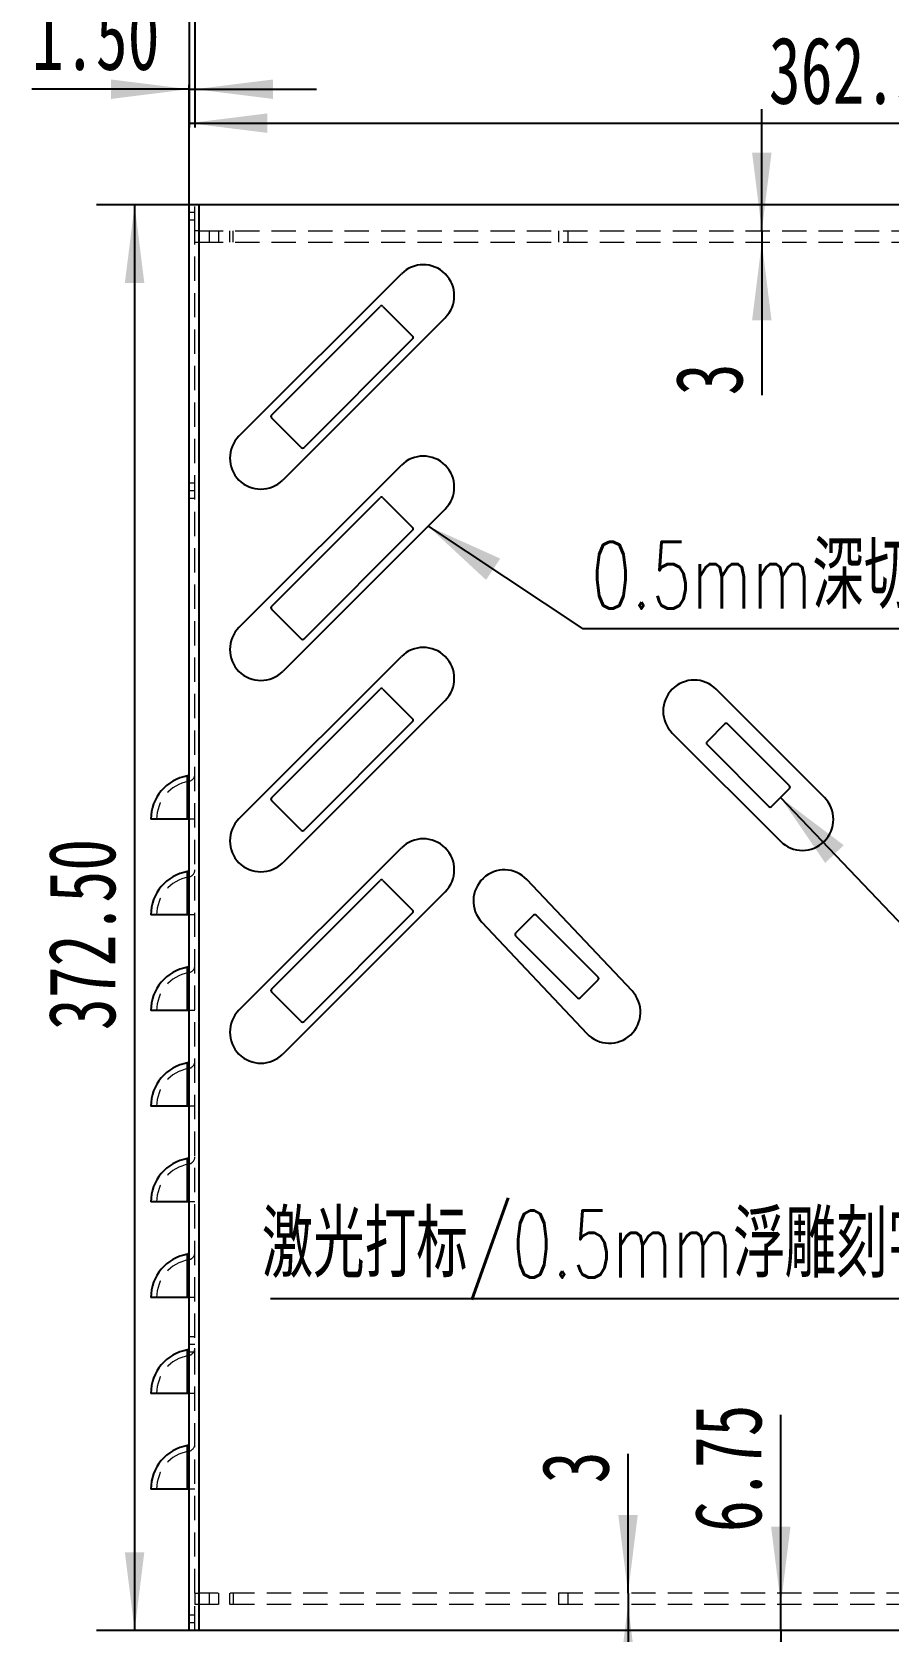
# Model space of a CAD drawing. Header units: millimetres. Extents: x 0 to 210, y 0 to 306.
# Drawn here: x 115.8 to 160.6, y 167.1 to 250.7 of the extents above; entities that cross this region are included whole.
import ezdxf

# ---------------------------------------------------------------- set-up
doc = ezdxf.new("R2010")
doc.units = ezdxf.units.MM
doc.linetypes.add('HIDDEN', pattern=[1.905, 1.27, -0.635])
doc.layers.add('图纸格式', color=7, linetype='Continuous')
doc.styles.add('SLDTEXTSTYLE0', font='TXT', dxfattribs={"width": 0.7, "bigfont": 'bigfont'})
doc.styles.add('SLDTEXTSTYLE5', font='TXT', dxfattribs={"width": 0.7})
doc.dimstyles.new('SLDDIMSTYLE0', dxfattribs={"dimtxt": 3.5, "dimasz": 4.08, "dimexe": 0, "dimexo": 0.0625, "dimgap": 0.875, "dimtad": 2, "dimlfac": 5, "dimrnd": 1e-09, "dimzin": 4, "dimdsep": 46, "dimtxsty": 'SLDTEXTSTYLE5', "dimsah": 1, "dimcen": 0.09, "dimadec": 0, "dimazin": 1, "dimtfac": 1, "dimtofl": 0, "dimtmove": 0, "dimatfit": 3, "dimfxl": 0, "dimfrac": 2, "dimtolj": 1, "dimtzin": 12, "dimarcsym": 0})
doc.dimstyles.new('SLDDIMSTYLE1', dxfattribs={"dimtxt": 3.5, "dimasz": 4.08, "dimexe": 0, "dimexo": 0.0625, "dimgap": 0.875, "dimtad": 2, "dimlfac": 5, "dimrnd": 1e-09, "dimzin": 12, "dimdsep": 46, "dimtxsty": 'SLDTEXTSTYLE5', "dimsah": 1, "dimcen": 0.09, "dimadec": 0, "dimazin": 3, "dimtfac": 1, "dimtmove": 0, "dimatfit": 0, "dimfxl": 0, "dimfrac": 2, "dimtolj": 1, "dimtzin": 12, "dimarcsym": 0})
doc.dimstyles.new('SLDDIMSTYLE2', dxfattribs={"dimtxt": 0.18, "dimasz": 4.08, "dimexe": 0, "dimexo": 0.0625, "dimgap": 0, "dimtad": 0, "dimtih": 1, "dimtoh": 1, "dimdec": 0, "dimrnd": 1e-09, "dimzin": 0, "dimdsep": 46, "dimtxsty": 'Standard', "dimsah": 1, "dimcen": 0.09, "dimadec": 0, "dimazin": 0, "dimtfac": 4.08, "dimtdec": 0, "dimtofl": 0, "dimtmove": 0, "dimatfit": 3, "dimfxl": 0, "dimfrac": 2, "dimtolj": 1, "dimtzin": 0, "dimarcsym": 0})
doc.dimstyles.new('SLDDIMSTYLE3', dxfattribs={"dimtxt": 3.5, "dimasz": 4.08, "dimexe": 0, "dimexo": 0.0625, "dimgap": 0.875, "dimtad": 2, "dimlfac": 5, "dimrnd": 1e-09, "dimzin": 4, "dimdsep": 46, "dimtxsty": 'SLDTEXTSTYLE5', "dimsah": 1, "dimcen": 0.09, "dimadec": 0, "dimazin": 1, "dimtfac": 1, "dimtmove": 0, "dimatfit": 0, "dimfxl": 0, "dimfrac": 2, "dimtolj": 1, "dimtzin": 12, "dimarcsym": 0})

# ---------------------------------------------------------------- blocks, each defined once
blk = doc.blocks.new('_D')
at = {"layer": '图纸格式'}
for p, q in [((124.025, 241.641), (124.025, 247.913)), ((196.525, 241.641), (196.525, 247.913)), ((124.025, 245.913), (196.525, 245.913))]:
    blk.add_line(p, q, dxfattribs=at)
for points in [[(124.025, 245.913), (128.105, 245.405), (128.105, 246.421)], [(196.525, 245.913), (192.445, 246.421), (192.445, 245.405)]]:
    blk.add_solid(points, dxfattribs=at)
at = {"layer": '图纸格式', "insert": (154.312, 250.424), "char_height": 3.5, "attachment_point": 1, "style": 'SLDTEXTSTYLE5'}
blk.add_mtext('362.50', dxfattribs=at)
blk = doc.blocks.new('_D_1')
at = {"layer": '图纸格式'}
for p, q in [((124.025, 241.641), (119.174, 241.641)), ((121.174, 241.641), (121.174, 167.141)), ((124.025, 167.141), (119.174, 167.141))]:
    blk.add_line(p, q, dxfattribs=at)
for points in [[(121.174, 241.641), (120.666, 237.561), (121.682, 237.561)], [(121.174, 167.141), (121.682, 171.221), (120.666, 171.221)]]:
    blk.add_solid(points, dxfattribs=at)
at = {"layer": '图纸格式', "insert": (116.663, 198.51), "char_height": 3.5, "attachment_point": 1, "rotation": 90, "style": 'SLDTEXTSTYLE5'}
blk.add_mtext('372.50', dxfattribs=at)
blk = doc.blocks.new('_D_3')
at = {"layer": '图纸格式'}
for p, q in [((153.948, 240.291), (153.948, 246.641)), ((153.948, 240.291), (153.948, 239.691)), ((153.948, 239.691), (153.948, 231.691))]:
    blk.add_line(p, q, dxfattribs=at)
for points in [[(153.948, 240.291), (154.456, 244.371), (153.44, 244.371)], [(153.948, 239.691), (153.44, 235.611), (154.456, 235.611)]]:
    blk.add_solid(points, dxfattribs=at)
at = {"layer": '图纸格式', "insert": (149.436, 231.691), "char_height": 3.5, "attachment_point": 1, "rotation": 90, "style": 'SLDTEXTSTYLE5'}
blk.add_mtext('3', dxfattribs=at)
blk = doc.blocks.new('_D_4')
at = {"layer": '图纸格式'}
for p, q in [((154.94, 168.491), (154.94, 178.409)), ((154.94, 167.141), (154.94, 168.491)), ((154.94, 167.141), (154.94, 160.791))]:
    blk.add_line(p, q, dxfattribs=at)
for points in [[(154.94, 168.491), (155.448, 172.571), (154.432, 172.571)], [(154.94, 167.141), (154.432, 163.061), (155.448, 163.061)]]:
    blk.add_solid(points, dxfattribs=at)
at = {"layer": '图纸格式', "insert": (150.428, 172.279), "char_height": 3.5, "attachment_point": 1, "rotation": 90, "style": 'SLDTEXTSTYLE5'}
blk.add_mtext('6.75', dxfattribs=at)
blk = doc.blocks.new('_D_5')
at = {"layer": '图纸格式'}
for p, q in [((146.957, 169.091), (146.957, 176.366)), ((146.957, 169.091), (146.957, 168.491)), ((146.957, 168.491), (146.957, 162.141))]:
    blk.add_line(p, q, dxfattribs=at)
for points in [[(146.957, 169.091), (147.465, 173.171), (146.449, 173.171)], [(146.957, 168.491), (146.449, 164.411), (147.465, 164.411)]]:
    blk.add_solid(points, dxfattribs=at)
at = {"layer": '图纸格式', "insert": (142.446, 174.83), "char_height": 3.5, "attachment_point": 1, "rotation": 90, "style": 'SLDTEXTSTYLE5'}
blk.add_mtext('3', dxfattribs=at)
blk = doc.blocks.new('SW_NOTE_0_1')
at = {"layer": '图纸格式', "color": 0}
blk.add_line((-34.454, 0), (0, 0), dxfattribs=at)
at = {"layer": '图纸格式', "color": 0, "insert": (-34.926, 4.596), "char_height": 3.5, "attachment_point": 1, "style": 'SLDTEXTSTYLE0'}
blk.add_mtext('激光打标/0.5mm浮雕刻字', dxfattribs=at)
blk = doc.blocks.new('SW_NOTE_0_3')
at = {"layer": '图纸格式', "color": 0}
blk.add_line((16.987, 0), (0, 0), dxfattribs=at)
at = {"layer": '图纸格式', "color": 0, "insert": (0.432, 4.547), "char_height": 3.5, "attachment_point": 1, "style": 'SLDTEXTSTYLE0'}
blk.add_mtext('0.5mm深切除', dxfattribs=at)
blk = doc.blocks.new('_D_7')
at = {"layer": '图纸格式'}
for p, q in [((124.025, 251.319), (124.025, 245.687)), ((124.325, 251.319), (124.325, 245.687)), ((124.025, 247.687), (115.812, 247.687)), ((124.025, 247.687), (124.325, 247.687)), ((124.325, 247.687), (130.675, 247.687))]:
    blk.add_line(p, q, dxfattribs=at)
for points in [[(124.025, 247.687), (119.945, 248.195), (119.945, 247.179)], [(124.325, 247.687), (128.405, 247.179), (128.405, 248.195)]]:
    blk.add_solid(points, dxfattribs=at)
at = {"layer": '图纸格式', "insert": (115.812, 252.198), "char_height": 3.5, "attachment_point": 1, "style": 'SLDTEXTSTYLE5'}
blk.add_mtext('1.50', dxfattribs=at)

msp = doc.modelspace()

# ---------------------------------------------------------------- linework, layer by layer
at = {"color": 7, "linetype": 'Continuous', "lineweight": 25}
for p, q in [((124.02494397, 167.14058668), (124.02494397, 241.64058668)), ((124.52494397, 241.64058668), (124.02494397, 241.64058668)), ((196.02536459, 241.64058668), (124.52494397, 241.64058668)), ((124.52494397, 241.64058668), (124.52494397, 167.14058668)), ((126.62723982, 229.55264129), (135.11252119, 238.03792267)), ((128.32751631, 230.65986156), (134.00530092, 236.33764617)), ((134.14672228, 236.33764617), (135.70327067, 234.78109778)), ((137.40354716, 235.7468967), (128.91826579, 227.26161532)), ((135.70327067, 234.63967643), (130.02548606, 228.96189182)), ((129.8840647, 228.96189182), (128.32751631, 230.51844021)), ((126.62723982, 219.55264129), (135.11252119, 228.03792267)), ((128.32751631, 220.65986156), (134.00530092, 226.33764617)), ((134.14672228, 226.33764617), (135.70327067, 224.78109778)), ((137.40354716, 225.7468967), (128.91826579, 217.26161532)), ((135.70327067, 224.63967643), (130.02548606, 218.96189182)), ((129.8840647, 218.96189182), (128.32751631, 220.51844021)), ((126.62723982, 209.55264129), (135.11252119, 218.03792267)), ((128.32751631, 210.65986156), (134.00530092, 216.33764617)), ((137.40354716, 215.7468967), (128.91826579, 207.26161532)), ((134.14672228, 216.33764617), (135.70327067, 214.78109778)), ((157.21525451, 210.67409172), (151.55918915, 216.33173475)), ((135.70327067, 214.63967643), (130.02548606, 208.96189182)), ((152.02136566, 214.51395284), (151.08515628, 213.57774346)), ((155.39794196, 211.2787979), (152.16278701, 214.51395284)), ((149.26784373, 214.04102828), (154.92390908, 208.38338525)), ((151.08515628, 213.43632211), (154.32031122, 210.20116716)), ((123.94161064, 209.5308366), (123.94161064, 211.79866719)), ((154.46173258, 210.20116716), (155.39794196, 211.13737654)), ((129.8840647, 208.96189182), (128.32751631, 210.51844021)), ((123.94161064, 209.5308366), (122.02494397, 209.5308366)), ((124.02494397, 209.5308366), (123.94161064, 209.5308366)), ((126.62723982, 199.55264129), (135.11252119, 208.03792267)), ((123.94161064, 204.5308366), (123.94161064, 206.79866719)), ((128.32751631, 200.65986156), (134.00530092, 206.33764617)), ((137.40354716, 205.7468967), (128.91826579, 197.26161532)), ((134.14672228, 206.33764617), (135.70327067, 204.78109778)), ((147.16467452, 200.55961698), (141.67497859, 206.37882987)), ((123.94161064, 204.5308366), (122.02494397, 204.5308366)), ((124.02494397, 204.5308366), (123.94161064, 204.5308366)), ((135.70327067, 204.63967643), (130.02548606, 198.96189182)), ((139.31819737, 204.15550302), (144.8078933, 198.33629013)), ((142.02125249, 204.51395284), (141.08504311, 203.57774346)), ((145.39782879, 201.2787979), (142.16267384, 204.51395284)), ((141.08504311, 203.43632211), (144.32019805, 200.20116716)), ((123.94161064, 199.5308366), (123.94161064, 201.79866719)), ((144.46161941, 200.20116716), (145.39782879, 201.13737654)), ((129.8840647, 198.96189182), (128.32751631, 200.51844021)), ((123.94161064, 199.5308366), (122.02494397, 199.5308366)), ((124.02494397, 199.5308366), (123.94161064, 199.5308366)), ((123.94161064, 194.5308366), (123.94161064, 196.79866719)), ((123.94161064, 194.5308366), (122.02494397, 194.5308366)), ((124.02494397, 194.5308366), (123.94161064, 194.5308366)), ((123.94161064, 189.5308366), (123.94161064, 191.79866719)), ((123.94161064, 189.5308366), (122.02494397, 189.5308366)), ((124.02494397, 189.5308366), (123.94161064, 189.5308366)), ((123.94161064, 184.5308366), (123.94161064, 186.79866719)), ((123.94161064, 184.5308366), (122.02494397, 184.5308366)), ((124.02494397, 184.5308366), (123.94161064, 184.5308366)), ((123.94161064, 179.5308366), (123.94161064, 181.79866719)), ((123.94161064, 179.5308366), (122.02494397, 179.5308366)), ((124.02494397, 179.5308366), (123.94161064, 179.5308366)), ((123.94161064, 174.5308366), (123.94161064, 176.79866719)), ((123.94161064, 174.5308366), (122.02494397, 174.5308366)), ((124.02494397, 174.5308366), (123.94161064, 174.5308366)), ((124.52494397, 167.14058668), (124.02494397, 167.14058668)), ((196.02536459, 167.14058668), (124.52494397, 167.14058668))]:
    msp.add_line(p, q, dxfattribs=at)
at = {"color": 7, "linetype": 'HIDDEN', "lineweight": 18}
for p, q in [((124.32494397, 241.25004864), (124.02494397, 241.25004864)), ((124.32494397, 240.85016613), (124.02494397, 240.85016613)), ((124.32494397, 240.29058668), (124.32494397, 241.64058668)), ((124.52494397, 240.29058668), (124.32494397, 240.29058668)), ((124.32494397, 239.69058668), (124.32494397, 240.29058668)), ((124.52494397, 240.29058668), (196.02536459, 240.29058668)), ((125.07494397, 240.29058668), (125.07494397, 239.69058668)), ((125.57494397, 239.69058668), (125.57494397, 240.29058668)), ((126.12494397, 240.29058668), (126.12494397, 239.69058668)), ((126.32494397, 239.69058668), (126.32494397, 240.29058668)), ((143.32515428, 240.29058668), (143.32515428, 239.69058668)), ((143.82515428, 239.69058668), (143.82515428, 240.29058668)), ((124.32494397, 169.09058668), (124.32494397, 239.69058668)), ((124.32494397, 239.69058668), (124.52494397, 239.69058668)), ((124.52494397, 239.69058668), (196.02536459, 239.69058668)), ((124.32494397, 227.09058668), (124.02494397, 227.09058668)), ((124.32494397, 226.69058668), (124.02494397, 226.69058668)), ((124.32494397, 226.29058668), (124.02494397, 226.29058668)), ((123.99161064, 209.5308366), (123.99161064, 211.5028632)), ((124.32494397, 209.5308366), (124.02494397, 209.5308366)), ((123.99161064, 204.5308366), (123.99161064, 206.5028632)), ((124.32494397, 204.5308366), (124.02494397, 204.5308366)), ((123.99161064, 199.5308366), (123.99161064, 201.5028632)), ((124.32494397, 199.5308366), (124.02494397, 199.5308366)), ((123.99161064, 194.5308366), (123.99161064, 196.5028632)), ((124.32494397, 194.5308366), (124.02494397, 194.5308366)), ((123.99161064, 189.5308366), (123.99161064, 191.5028632)), ((124.32494397, 189.5308366), (124.02494397, 189.5308366)), ((123.99161064, 184.5308366), (123.99161064, 186.5028632)), ((124.32494397, 184.5308366), (124.02494397, 184.5308366)), ((124.32494397, 182.49058668), (124.02494397, 182.49058668)), ((123.99161064, 179.5308366), (123.99161064, 181.5028632)), ((124.32494397, 182.09058668), (124.02494397, 182.09058668)), ((124.32494397, 181.69058668), (124.02494397, 181.69058668)), ((124.32494397, 179.5308366), (124.02494397, 179.5308366)), ((123.99161064, 174.5308366), (123.99161064, 176.5028632)), ((124.32494397, 174.5308366), (124.02494397, 174.5308366)), ((124.32494397, 169.09058668), (124.52494397, 169.09058668)), ((124.32494397, 169.09058668), (124.32494397, 168.49058668)), ((196.02536459, 169.09058668), (124.52494397, 169.09058668)), ((125.07494397, 169.09058668), (125.07494397, 168.49058668)), ((125.57494397, 168.49058668), (125.57494397, 169.09058668)), ((126.12494397, 169.09058668), (126.12494397, 168.49058668)), ((126.32494397, 169.09058668), (126.32494397, 168.49058668)), ((143.32515428, 169.09058668), (143.32515428, 168.49058668)), ((143.82515428, 168.49058668), (143.82515428, 169.09058668)), ((124.52494397, 168.49058668), (124.32494397, 168.49058668)), ((124.32494397, 167.14058668), (124.32494397, 168.49058668)), ((196.02536459, 168.49058668), (124.52494397, 168.49058668)), ((124.32494397, 167.93100723), (124.02494397, 167.93100723)), ((124.32494397, 167.53112472), (124.02494397, 167.53112472))]:
    msp.add_line(p, q, dxfattribs=at)
at = {"color": 7, "linetype": 'Continuous', "lineweight": 25}
for centre, radius, start, end in [((136.25803418, 236.89240968), 1.62, 315, 135), ((134.0760116, 236.26693549), 0.1, 45, 135), ((135.63255999, 234.7103871), 0.1, 315, 45), ((128.39822699, 230.58915088), 0.1, 135, 225), ((127.7727528, 228.40712831), 1.62, 135, 315), ((129.95477538, 229.03260249), 0.1, 225, 315), ((136.25803418, 226.89240968), 1.62, 315, 135), ((134.0760116, 226.26693549), 0.1, 45, 135), ((135.63255999, 224.7103871), 0.1, 315, 45), ((128.39822699, 220.58915088), 0.1, 135, 225), ((127.7727528, 218.40712831), 1.62, 135, 315), ((129.95477538, 219.03260249), 0.1, 225, 315), ((136.25803418, 216.89240968), 1.62, 315, 135), ((150.41351644, 215.18638152), 1.62, 44.992010231, 224.992010231), ((134.0760116, 216.26693549), 0.1, 45, 135), ((135.63255999, 214.7103871), 0.1, 315, 45), ((152.09207633, 214.44324216), 0.1, 45, 135), ((151.15586696, 213.50703278), 0.1, 135, 225), ((124.32494397, 209.5308366), 2.3, 99.5940682269, 180), ((123.92494397, 211.89726852), 0.1, 279.5940682269, 0), ((155.32723128, 211.20808722), 0.1, 315, 45), ((128.39822699, 210.58915088), 0.1, 135, 225), ((154.3910219, 210.27187784), 0.1, 225, 315), ((156.0695818, 209.52873849), 1.62, 224.992010231, 44.992010231), ((127.7727528, 208.40712831), 1.62, 135, 315), ((129.95477538, 209.03260249), 0.1, 225, 315), ((136.25803418, 206.89240968), 1.62, 315, 135), ((124.32494397, 204.5308366), 2.3, 99.5940682269, 180), ((123.92494397, 206.89726852), 0.1, 279.5940682269, 0), ((140.49658798, 205.26716645), 1.62, 43.3309980475, 223.3309980475), ((134.0760116, 206.26693549), 0.1, 45, 135), ((135.63255999, 204.7103871), 0.1, 315, 45), ((142.09196316, 204.44324216), 0.1, 45, 135), ((141.15575379, 203.50703278), 0.1, 135, 225), ((124.32494397, 199.5308366), 2.3, 99.5940682269, 180), ((123.92494397, 201.89726852), 0.1, 279.5940682269, 0), ((145.32711811, 201.20808722), 0.1, 315, 45), ((128.39822699, 200.58915088), 0.1, 135, 225), ((144.39090873, 200.27187784), 0.1, 225, 315), ((145.98628391, 199.44795356), 1.62, 223.3309980475, 43.3309980475), ((127.7727528, 198.40712831), 1.62, 135, 315), ((129.95477538, 199.03260249), 0.1, 225, 315), ((124.32494397, 194.5308366), 2.3, 99.5940682269, 180), ((123.92494397, 196.89726852), 0.1, 279.5940682269, 0), ((124.32494397, 189.5308366), 2.3, 99.5940682269, 180), ((123.92494397, 191.89726852), 0.1, 279.5940682269, 0), ((124.32494397, 184.5308366), 2.3, 99.5940682269, 180), ((123.92494397, 186.89726852), 0.1, 279.5940682269, 0), ((124.32494397, 179.5308366), 2.3, 99.5940682269, 180), ((123.92494397, 181.89726852), 0.1, 279.5940682269, 0), ((124.32494397, 174.5308366), 2.3, 99.5940682269, 180), ((123.92494397, 176.89726852), 0.1, 279.5940682269, 0)]:
    msp.add_arc(centre, radius, start, end, dxfattribs=at)
at = {"color": 7, "linetype": 'HIDDEN', "lineweight": 18}
for centre, radius, start, end in [((123.92494397, 211.89726852), 0.4, 279.5940682269, 0), ((124.32494397, 209.5308366), 2, 99.5940682269, 180), ((123.92494397, 206.89726852), 0.4, 279.5940682269, 0), ((124.32494397, 204.5308366), 2, 99.5940682269, 180), ((123.92494397, 201.89726852), 0.4, 279.5940682269, 0), ((124.32494397, 199.5308366), 2, 99.5940682269, 180), ((123.92494397, 196.89726852), 0.4, 279.5940682269, 0), ((124.32494397, 194.5308366), 2, 99.5940682269, 180), ((124.32494397, 189.5308366), 2, 99.5940682269, 180), ((123.92494397, 191.89726852), 0.4, 279.5940682269, 0), ((124.32494397, 184.5308366), 2, 99.5940682269, 180), ((123.92494397, 186.89726852), 0.4, 279.5940682269, 0), ((124.32494397, 179.5308366), 2, 99.5940682269, 180), ((123.92494397, 181.89726852), 0.4, 279.5940682269, 0), ((124.32494397, 174.5308366), 2, 99.5940682269, 180), ((123.92494397, 176.89726852), 0.4, 279.5940682269, 0)]:
    msp.add_arc(centre, radius, start, end, dxfattribs=at)

# ---------------------------------------------------------------- block references
at = {"layer": '图纸格式'}
for name, p in [('SW_NOTE_0_3', (144.60155317, 219.49223428)), ('SW_NOTE_0_1', (162.73127837, 184.48626057))]:
    msp.add_blockref(name, p, dxfattribs=at)

# ---------------------------------------------------------------- dimensions: what is measured, and where the dimension line sits
for base, p1, p2, dimstyle, picture, middle in [((124.32494397, 247.68659724), (124.02494397, 251.31927456), (124.32494397, 251.31927456), 'SLDDIMSTYLE3', '_D_7', (118.882282, 247.68659724)), ((196.52536459, 245.91273369), (124.02494397, 241.64058668), (196.52536459, 241.64058668), 'SLDDIMSTYLE0', '_D', (158.91504251, 245.91273369))]:
    dim = msp.add_linear_dim(base=base, p1=p1, p2=p2, dimstyle=dimstyle, dxfattribs=at)
    dim.commit()
    dim.dimension.update_dxf_attribs({"geometry": picture, "text_midpoint": middle, "dimtype": 160})
for base, p1, p2, dimstyle, picture, middle in [((153.9481731, 239.69058668), (124.32494397, 240.29058668), (124.32494397, 239.69058668), 'SLDDIMSTYLE1', '_D_3', (153.9481731, 232.4587675)), ((121.17442889, 167.14058668), (124.02494397, 241.64058668), (124.02494397, 167.14058668), 'SLDDIMSTYLE0', '_D_1', (121.17442889, 203.11384286)), ((154.93969747, 168.49058668), (124.02494397, 167.14058668), (124.32494397, 168.49058668), 'SLDDIMSTYLE1', '_D_4', (154.93969747, 175.34375288)), ((146.95741396, 168.49058668), (124.32494397, 169.09058668), (124.32494397, 168.49058668), 'SLDDIMSTYLE1', '_D_5', (146.95741396, 175.59757385))]:
    dim = msp.add_linear_dim(base=base, p1=p1, p2=p2, angle=90, dimstyle=dimstyle, dxfattribs=at)
    dim.commit()
    dim.dimension.update_dxf_attribs({"geometry": picture, "text_midpoint": middle, "dimtype": 160})

# ---------------------------------------------------------------- leaders
for points in [[(136.50801447, 224.851364), (144.60155317, 219.49223428)], [(154.92983727, 210.66927185), (172.91696535, 191.77419366)]]:
    msp.add_leader(points, dimstyle='SLDDIMSTYLE2', dxfattribs=at)

doc.saveas('drawing.dxf')
